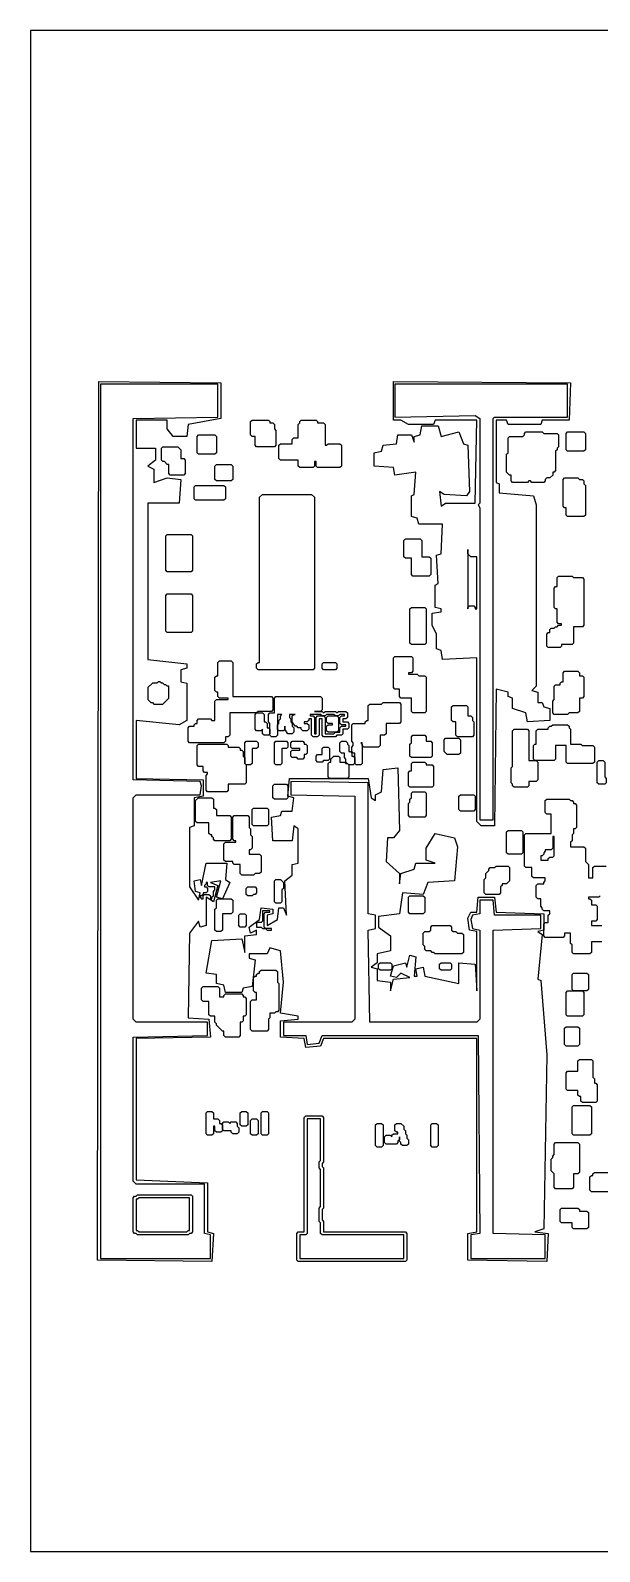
# Model space of a CAD drawing. Header units: metres. Extents: x 0 to 1023, y 1 to 1024.
# Drawn here: x 0 to 382, y 1 to 1024 of the extents above; entities that cross this region are included whole.
import ezdxf

# ---------------------------------------------------------------- set-up
doc = ezdxf.new("R2010")
doc.units = ezdxf.units.M
doc.layers.add('A-FURN', color=2, linetype='Continuous')
doc.layers.add('A-WALL', color=1, linetype='Continuous')

msp = doc.modelspace()

# ---------------------------------------------------------------- linework, layer by layer
at = {"layer": 'A-FURN'}
for points in [[(0, 1024), (0, 1), (1023, 1), (1023, 1024), (0, 1024)], [(46, 788), (128, 787), (128, 763), (106, 759), (105, 751), (96, 751), (92, 756), (92, 762), (71, 762), (71, 743), (84, 743), (84, 735), (79, 731), (83, 729), (83, 720), (92, 723), (101, 722), (100, 706), (79, 706), (79, 601), (105, 598), (105, 595), (101, 594), (101, 586), (105, 585), (105, 560), (100, 557), (71, 560), (71, 521), (116, 520), (116, 509), (110, 508), (110, 489), (107, 488), (107, 448), (113, 439), (114, 444), (111, 445), (110, 452), (114, 453), (115, 449), (118, 464), (132, 464), (131, 453), (134, 451), (129, 440), (125, 441), (128, 452), (121, 451), (126, 449), (123, 438), (118, 441), (118, 422), (114, 421), (113, 425), (107, 417), (106, 360), (120, 359), (121, 347), (71, 346), (71, 251), (119, 249), (119, 216), (123, 215), (122, 196), (45, 197), (46, 788)], [(244, 788), (363, 787), (362, 762), (344, 762), (343, 759), (321, 759), (320, 762), (313, 762), (313, 720), (315, 719), (315, 713), (338, 711), (340, 705), (340, 583), (337, 580), (341, 579), (341, 572), (344, 572), (345, 569), (349, 568), (349, 560), (334, 559), (333, 565), (324, 568), (324, 575), (321, 576), (321, 579), (313, 581), (312, 489), (303, 489), (300, 492), (300, 602), (277, 601), (276, 607), (273, 608), (273, 618), (270, 624), (270, 632), (276, 633), (276, 635), (272, 636), (272, 651), (274, 652), (273, 671), (276, 672), (277, 692), (261, 692), (260, 696), (256, 697), (256, 711), (258, 712), (259, 727), (245, 725), (244, 730), (231, 731), (231, 740), (236, 741), (237, 745), (246, 746), (247, 752), (256, 752), (258, 747), (258, 751), (262, 752), (263, 758), (274, 758), (276, 751), (288, 754), (291, 746), (294, 745), (295, 714), (293, 711), (278, 712), (275, 714), (276, 704), (279, 706), (299, 706), (300, 762), (272, 762), (271, 759), (254, 759), (249, 762), (244, 762), (244, 788)], [(148, 761), (149, 762), (160, 762), (161, 761), (161, 760), (163, 760), (164, 759), (164, 756), (165, 755), (165, 745), (164, 744), (152, 744), (151, 745), (151, 751), (149, 751), (148, 752), (148, 761)], [(167, 745), (168, 746), (176, 746), (176, 749), (177, 750), (180, 750), (180, 759), (181, 760), (181, 761), (182, 762), (192, 762), (193, 761), (193, 760), (197, 760), (198, 759), (198, 745), (199, 745), (200, 746), (208, 746), (209, 745), (209, 731), (208, 730), (193, 730), (192, 731), (192, 734), (191, 734), (191, 731), (190, 730), (181, 730), (180, 731), (180, 735), (168, 735), (167, 736), (167, 745)], [(112, 751), (113, 752), (124, 752), (125, 751), (125, 740), (124, 739), (113, 739), (112, 740), (112, 751)], [(322, 751), (331, 751), (332, 752), (332, 753), (333, 754), (344, 754), (345, 753), (354, 753), (355, 752), (355, 744), (354, 743), (354, 742), (353, 741), (353, 728), (352, 727), (351, 727), (351, 725), (349, 723), (347, 723), (346, 722), (346, 721), (345, 720), (337, 720), (336, 721), (335, 721), (334, 720), (324, 720), (323, 721), (323, 725), (322, 725), (320, 727), (320, 739), (321, 740), (321, 750), (322, 751)], [(360, 753), (361, 754), (372, 754), (373, 753), (373, 742), (372, 741), (361, 741), (360, 742), (360, 753)], [(89, 744), (99, 744), (101, 742), (101, 736), (103, 736), (104, 735), (104, 726), (103, 725), (94, 725), (93, 726), (93, 732), (92, 732), (90, 734), (89, 734), (88, 735), (88, 743), (89, 744)], [(124, 731), (125, 732), (135, 732), (136, 731), (136, 722), (135, 721), (125, 721), (124, 722), (124, 731)], [(110, 717), (111, 718), (130, 718), (131, 717), (131, 709), (130, 708), (111, 708), (110, 709), (110, 717)], [(359, 723), (368, 723), (369, 722), (371, 722), (372, 721), (372, 719), (373, 718), (373, 698), (372, 697), (361, 697), (360, 698), (360, 703), (359, 703), (358, 704), (358, 722), (359, 723)], [(156, 712), (189, 712), (191, 710), (191, 595), (190, 594), (153, 594), (152, 595), (152, 598), (153, 599), (154, 599), (154, 710), (156, 712)], [(92, 685), (108, 685), (109, 684), (109, 661), (108, 660), (92, 660), (91, 661), (91, 684), (92, 685)], [(252, 682), (262, 682), (263, 681), (263, 670), (268, 670), (269, 669), (269, 658), (268, 657), (257, 657), (256, 658), (256, 669), (252, 669), (251, 670), (251, 681), (252, 682)], [(294, 675), (294, 635), (294, 636), (295, 637), (298, 637), (299, 636), (299, 635), (300, 635), (300, 670), (296, 670), (294, 672), (294, 675)], [(371, 656), (372, 655), (372, 624), (371, 623), (365, 623), (365, 612), (364, 611), (357, 611), (357, 610), (356, 609), (348, 609), (347, 610), (347, 618), (348, 619), (349, 619), (349, 621), (350, 622), (352, 622), (353, 623), (354, 623), (355, 624), (357, 624), (357, 625), (355, 625), (354, 626), (354, 635), (353, 635), (352, 636), (352, 649), (353, 650), (354, 650), (354, 656), (355, 657), (364, 657), (365, 656), (371, 656)], [(92, 645), (108, 645), (109, 644), (109, 620), (108, 619), (92, 619), (91, 620), (91, 644), (92, 645)], [(256, 636), (265, 636), (266, 635), (266, 612), (265, 611), (256, 611), (255, 612), (255, 635), (256, 636)], [(163, 575), (163, 567), (162, 566), (153, 566), (152, 565), (134, 565), (134, 550), (133, 549), (131, 549), (131, 546), (130, 545), (107, 545), (106, 546), (106, 555), (107, 556), (110, 556), (110, 557), (111, 558), (112, 558), (112, 560), (113, 561), (121, 561), (122, 560), (124, 560), (124, 573), (125, 574), (133, 574), (133, 575), (127, 575), (126, 576), (126, 579), (125, 579), (124, 580), (124, 589), (125, 590), (126, 590), (126, 599), (127, 600), (135, 600), (136, 599), (136, 576), (162, 576), (163, 575)], [(196, 598), (197, 599), (205, 599), (206, 598), (206, 595), (205, 594), (197, 594), (196, 595), (196, 598)], [(245, 603), (256, 603), (257, 602), (257, 593), (256, 592), (254, 592), (254, 591), (260, 591), (261, 590), (265, 590), (266, 589), (266, 566), (265, 565), (257, 565), (256, 566), (256, 575), (249, 575), (248, 576), (248, 581), (245, 581), (244, 582), (244, 602), (245, 603)], [(93, 583), (92, 583), (91, 584), (90, 584), (89, 585), (88, 585), (87, 586), (86, 586), (85, 585), (82, 585), (79, 582), (79, 574), (81, 572), (82, 572), (83, 571), (89, 571), (93, 575), (93, 583)], [(359, 593), (368, 593), (369, 592), (369, 590), (371, 590), (372, 589), (372, 576), (371, 575), (369, 575), (369, 566), (368, 565), (362, 565), (361, 564), (352, 564), (351, 565), (351, 573), (352, 574), (352, 583), (353, 584), (356, 584), (356, 585), (357, 586), (358, 586), (358, 592), (359, 593)], [(160, 564), (161, 565), (164, 565), (164, 575), (165, 576), (195, 576), (196, 575), (196, 567), (195, 566), (191, 566), (196, 566), (197, 565), (198, 566), (205, 566), (206, 565), (207, 566), (212, 566), (213, 565), (213, 562), (212, 561), (210, 561), (210, 559), (213, 559), (214, 558), (214, 555), (213, 554), (210, 554), (210, 551), (209, 550), (206, 550), (205, 549), (197, 549), (196, 550), (196, 561), (194, 561), (194, 550), (193, 549), (190, 549), (189, 550), (189, 561), (187, 561), (187, 560), (186, 559), (184, 559), (184, 558), (186, 558), (187, 557), (187, 554), (186, 553), (183, 553), (182, 554), (182, 555), (180, 555), (179, 556), (178, 556), (176, 559), (176, 563), (177, 564), (178, 564), (174, 564), (174, 562), (175, 561), (175, 559), (176, 558), (176, 556), (177, 555), (177, 552), (176, 551), (173, 551), (171, 554), (171, 556), (171, 554), (170, 553), (167, 553), (166, 554), (166, 557), (167, 558), (167, 560), (168, 561), (168, 563), (169, 564), (166, 564), (166, 550), (165, 549), (162, 549), (161, 550), (161, 558), (160, 559), (160, 564)], [(152, 565), (156, 565), (157, 564), (157, 559), (158, 559), (159, 558), (159, 555), (160, 555), (161, 554), (161, 551), (160, 550), (157, 550), (156, 551), (156, 554), (155, 553), (152, 553), (151, 554), (151, 564), (152, 565)], [(248, 572), (249, 571), (249, 559), (248, 558), (239, 558), (239, 551), (238, 550), (235, 550), (235, 543), (234, 542), (224, 542), (223, 543), (223, 545), (222, 545), (223, 544), (223, 531), (222, 530), (219, 530), (218, 531), (218, 538), (217, 538), (216, 539), (216, 542), (217, 543), (217, 545), (216, 546), (216, 557), (217, 558), (225, 558), (225, 559), (226, 560), (227, 560), (227, 570), (228, 571), (236, 571), (237, 572), (248, 572)], [(284, 570), (293, 570), (294, 569), (294, 563), (296, 563), (297, 562), (297, 560), (298, 559), (298, 550), (297, 549), (287, 549), (286, 550), (286, 559), (284, 559), (283, 560), (283, 569), (284, 570)], [(325, 554), (334, 554), (335, 553), (335, 533), (340, 533), (341, 532), (341, 520), (340, 519), (335, 519), (335, 516), (334, 515), (325, 515), (324, 516), (324, 517), (323, 518), (323, 528), (324, 529), (324, 553), (325, 554)], [(340, 553), (341, 554), (348, 554), (348, 555), (349, 556), (350, 556), (351, 557), (361, 557), (362, 556), (362, 555), (363, 554), (363, 544), (370, 544), (371, 543), (378, 543), (379, 542), (379, 532), (378, 531), (361, 531), (360, 532), (360, 543), (353, 543), (353, 534), (352, 533), (339, 533), (338, 534), (338, 543), (339, 544), (340, 544), (340, 553)], [(112, 543), (113, 544), (132, 544), (133, 543), (133, 542), (140, 542), (141, 541), (141, 540), (142, 540), (143, 539), (143, 536), (144, 535), (144, 531), (145, 530), (145, 518), (144, 517), (133, 517), (133, 513), (132, 512), (119, 512), (118, 513), (118, 523), (119, 524), (119, 525), (117, 525), (116, 526), (116, 529), (113, 529), (112, 530), (112, 543)], [(152, 546), (153, 545), (153, 542), (152, 541), (149, 541), (149, 531), (148, 530), (145, 530), (144, 531), (144, 545), (145, 546), (152, 546)], [(172, 546), (173, 545), (173, 542), (172, 541), (169, 541), (169, 531), (168, 530), (165, 530), (164, 531), (164, 545), (165, 546), (172, 546)], [(176, 546), (183, 546), (184, 545), (184, 544), (185, 544), (186, 543), (186, 538), (185, 537), (184, 537), (184, 535), (183, 534), (180, 534), (179, 535), (176, 535), (175, 536), (175, 539), (176, 540), (181, 540), (181, 541), (176, 541), (175, 542), (175, 545), (176, 546)], [(209, 546), (212, 546), (213, 545), (213, 544), (214, 543), (214, 539), (215, 539), (216, 538), (216, 536), (217, 536), (218, 535), (218, 531), (217, 530), (214, 530), (212, 532), (212, 534), (211, 535), (211, 538), (209, 538), (208, 539), (208, 545), (209, 546)], [(256, 549), (257, 550), (265, 550), (266, 549), (266, 546), (269, 546), (270, 545), (270, 536), (269, 535), (256, 535), (255, 536), (255, 544), (256, 545), (256, 549)], [(278, 547), (279, 548), (288, 548), (289, 547), (289, 538), (288, 537), (280, 537), (278, 539), (278, 547)], [(200, 542), (201, 541), (201, 534), (200, 533), (197, 533), (196, 532), (193, 532), (192, 533), (192, 536), (193, 537), (196, 537), (196, 541), (197, 542), (200, 542)], [(204, 536), (207, 536), (208, 535), (208, 532), (211, 532), (212, 531), (213, 531), (214, 530), (214, 522), (213, 521), (201, 521), (200, 522), (200, 531), (201, 532), (202, 532), (202, 534), (204, 536)], [(257, 532), (265, 532), (266, 531), (266, 530), (270, 530), (271, 529), (271, 516), (270, 515), (255, 515), (254, 516), (254, 525), (255, 526), (256, 526), (256, 531), (257, 532)], [(382, 533), (385, 533), (386, 532), (386, 522), (387, 521), (387, 518), (386, 517), (382, 517), (381, 518), (381, 532), (382, 533)], [(174, 521), (227, 521), (229, 508), (232, 506), (232, 510), (236, 512), (237, 527), (247, 528), (248, 486), (244, 481), (240, 481), (239, 465), (248, 457), (248, 450), (249, 457), (258, 460), (259, 464), (272, 464), (266, 466), (266, 474), (272, 484), (285, 481), (287, 475), (285, 452), (267, 451), (264, 443), (250, 444), (248, 430), (234, 428), (234, 421), (242, 415), (242, 405), (233, 403), (233, 397), (229, 394), (233, 393), (233, 385), (242, 384), (242, 378), (244, 386), (255, 387), (249, 390), (246, 387), (242, 388), (244, 395), (252, 397), (253, 394), (255, 402), (259, 401), (258, 388), (260, 388), (259, 393), (264, 394), (265, 388), (288, 383), (288, 397), (299, 396), (300, 378), (300, 418), (295, 419), (294, 427), (296, 431), (300, 431), (301, 441), (312, 441), (313, 431), (345, 430), (345, 419), (341, 418), (344, 416), (341, 386), (343, 385), (347, 335), (345, 218), (339, 216), (348, 215), (347, 196), (294, 197), (294, 215), (300, 216), (300, 346), (197, 346), (195, 341), (185, 340), (184, 346), (168, 347), (168, 358), (180, 359), (180, 361), (168, 363), (170, 384), (168, 405), (161, 407), (159, 403), (147, 403), (147, 400), (151, 399), (149, 381), (143, 380), (142, 377), (131, 377), (130, 382), (125, 383), (125, 389), (118, 390), (122, 412), (142, 413), (144, 404), (144, 415), (152, 416), (152, 419), (148, 417), (147, 421), (154, 426), (155, 434), (163, 433), (163, 430), (159, 429), (159, 422), (166, 426), (167, 434), (170, 434), (172, 429), (171, 452), (176, 456), (176, 463), (180, 464), (180, 487), (177, 489), (176, 479), (163, 479), (162, 495), (168, 496), (169, 499), (176, 499), (177, 508), (173, 509), (174, 521)], [(163, 516), (164, 517), (172, 517), (173, 516), (173, 508), (172, 507), (164, 507), (163, 508), (163, 516)], [(257, 512), (265, 512), (266, 511), (266, 496), (265, 495), (255, 495), (254, 496), (254, 504), (255, 505), (255, 507), (256, 508), (256, 511), (257, 512)], [(113, 508), (122, 508), (123, 507), (123, 501), (124, 501), (125, 500), (125, 496), (134, 496), (135, 495), (135, 480), (134, 479), (124, 479), (123, 480), (123, 481), (122, 482), (122, 483), (121, 483), (120, 484), (120, 491), (112, 491), (111, 492), (111, 506), (113, 508)], [(288, 509), (289, 510), (298, 510), (299, 509), (299, 500), (298, 499), (289, 499), (288, 500), (288, 509)], [(384, 411), (377, 411), (377, 404), (376, 403), (365, 403), (364, 404), (364, 409), (363, 410), (363, 417), (359, 417), (359, 415), (358, 414), (346, 414), (345, 415), (345, 423), (346, 424), (348, 424), (348, 429), (349, 430), (349, 432), (345, 432), (344, 433), (344, 434), (343, 435), (343, 440), (341, 440), (340, 441), (340, 449), (341, 450), (345, 450), (345, 451), (346, 452), (346, 454), (338, 454), (337, 455), (337, 461), (333, 461), (332, 462), (332, 483), (333, 484), (350, 484), (350, 497), (347, 497), (346, 498), (346, 506), (347, 507)], [(347, 507), (362, 507), (363, 506), (364, 506), (365, 505), (365, 504), (366, 504), (367, 503), (367, 488), (366, 487), (365, 487), (365, 484), (364, 483), (364, 479), (363, 478), (363, 475), (372, 475), (373, 474), (373, 465), (375, 463), (375, 454), (378, 454), (378, 461), (379, 462), (387, 462)], [(137, 496), (146, 496), (147, 495), (147, 488), (148, 487), (148, 483), (149, 482), (149, 474), (148, 473), (147, 473), (147, 470), (154, 470), (155, 469), (155, 458), (154, 457), (151, 457), (150, 456), (142, 456), (141, 457), (141, 463), (137, 463), (136, 464), (136, 465), (131, 465), (130, 466), (130, 477), (131, 478), (138, 478), (138, 479), (137, 479), (136, 480), (136, 495), (137, 496)], [(149, 500), (150, 501), (159, 501), (160, 500), (160, 490), (159, 489), (150, 489), (149, 490), (149, 500)], [(321, 486), (330, 486), (331, 485), (331, 471), (330, 470), (321, 470), (320, 471), (320, 485), (321, 486)], [(352, 482), (351, 482), (351, 474), (350, 473), (346, 473), (346, 472), (345, 471), (345, 470), (344, 469), (343, 469), (343, 466), (348, 466), (348, 467), (349, 468), (351, 468), (352, 469), (352, 482)], [(321, 462), (322, 461), (322, 452), (320, 450), (317, 450), (317, 449), (316, 448), (316, 444), (315, 443), (306, 443), (305, 444), (305, 453), (306, 454), (306, 457), (308, 459), (308, 460), (309, 461), (312, 461), (313, 462), (321, 462)], [(165, 453), (168, 453), (170, 451), (170, 447), (169, 446), (169, 438), (168, 437), (165, 437), (164, 438), (164, 452), (165, 453)], [(135, 440), (136, 439), (136, 431), (135, 430), (129, 430), (129, 419), (128, 418), (125, 418), (124, 419), (124, 433), (125, 434), (125, 439), (126, 440), (135, 440)], [(145, 447), (146, 448), (151, 448), (152, 447), (152, 444), (151, 443), (150, 443), (149, 442), (146, 442), (145, 443), (145, 447)], [(254, 441), (255, 442), (264, 442), (265, 441), (265, 431), (264, 430), (255, 430), (254, 431), (254, 441)], [(383, 442), (382, 441), (375, 441), (375, 440), (376, 440), (377, 439), (377, 436), (380, 436), (381, 435), (381, 426), (380, 425), (377, 425), (377, 422), (384, 422)], [(141, 430), (144, 430), (145, 429), (145, 422), (144, 421), (141, 421), (140, 422), (140, 429), (141, 430)], [(264, 417), (265, 418), (268, 418), (269, 419), (269, 421), (270, 422), (282, 422), (283, 421), (283, 419), (284, 418), (286, 418), (287, 417), (290, 417), (291, 416), (291, 404), (290, 403), (272, 403), (271, 404), (270, 404), (269, 405), (266, 405), (265, 406), (265, 408), (264, 409), (264, 417)], [(165, 392), (166, 391), (166, 384), (167, 383), (167, 365), (166, 364), (165, 364), (164, 363), (161, 363), (161, 360), (160, 359), (160, 352), (159, 351), (149, 351), (148, 352), (148, 371), (149, 372), (152, 372), (152, 377), (151, 377), (150, 378), (150, 387), (151, 388), (152, 388), (152, 389), (153, 390), (154, 390), (154, 391), (155, 392), (165, 392)], [(234, 396), (235, 397), (242, 397), (243, 396), (243, 393), (242, 392), (235, 392), (234, 393), (234, 396)], [(275, 396), (276, 397), (282, 397), (283, 396), (283, 393), (282, 392), (276, 392), (275, 393), (275, 396)], [(364, 389), (365, 390), (374, 390), (375, 389), (375, 379), (374, 378), (365, 378), (364, 379), (364, 389)], [(116, 381), (126, 381), (127, 380), (127, 374), (130, 374), (130, 375), (131, 376), (142, 376), (143, 375), (143, 374), (144, 374), (145, 373), (145, 362), (144, 361), (143, 361), (143, 358), (142, 357), (141, 357), (141, 348), (140, 347), (131, 347), (130, 348), (130, 351), (129, 351), (125, 355), (125, 356), (124, 357), (124, 361), (121, 361), (120, 362), (120, 371), (116, 371), (115, 372), (115, 380), (116, 381)], [(361, 378), (371, 378), (372, 377), (372, 362), (371, 361), (361, 361), (360, 362), (360, 377), (361, 378)], [(360, 354), (368, 354), (369, 353), (369, 342), (368, 341), (360, 341), (359, 342), (359, 353), (360, 354)], [(369, 332), (377, 332), (378, 331), (378, 320), (379, 319), (379, 316), (380, 316), (381, 315), (381, 304), (380, 303), (371, 303), (370, 304), (370, 307), (369, 307), (368, 308), (368, 311), (361, 311), (360, 312), (360, 323), (361, 324), (368, 324), (368, 331), (369, 332)], [(119, 297), (122, 297), (123, 296), (123, 292), (126, 292), (127, 291), (127, 289), (128, 289), (129, 288), (129, 284), (128, 283), (125, 283), (124, 284), (124, 287), (123, 287), (123, 282), (122, 281), (119, 281), (118, 282), (118, 296), (119, 297)], [(142, 297), (145, 297), (146, 296), (146, 288), (145, 287), (142, 287), (141, 288), (141, 296), (142, 297)], [(156, 297), (159, 297), (160, 296), (160, 282), (159, 281), (156, 281), (155, 282), (155, 296), (156, 297)], [(365, 301), (376, 301), (377, 300), (377, 282), (376, 281), (365, 281), (364, 282), (364, 300), (365, 301)], [(129, 289), (130, 290), (133, 290), (134, 289), (135, 290), (138, 290), (139, 289), (139, 287), (140, 286), (140, 283), (139, 282), (136, 282), (135, 283), (135, 284), (130, 284), (129, 285), (129, 289)], [(149, 292), (152, 292), (153, 291), (153, 282), (152, 281), (149, 281), (148, 282), (148, 291), (149, 292)], [(185, 294), (196, 294), (197, 293), (197, 263), (196, 262), (196, 260), (197, 259), (197, 232), (196, 231), (196, 224), (197, 223), (197, 216), (252, 216), (253, 215), (253, 197), (252, 196), (180, 196), (179, 197), (179, 215), (180, 216), (184, 216), (184, 293), (185, 294)], [(233, 289), (236, 289), (237, 288), (237, 274), (236, 273), (233, 273), (232, 274), (232, 288), (233, 289)], [(246, 289), (249, 289), (251, 287), (251, 285), (252, 284), (252, 282), (253, 281), (253, 279), (254, 278), (254, 275), (253, 274), (250, 274), (249, 275), (249, 276), (248, 277), (248, 280), (248, 278), (247, 277), (247, 276), (246, 275), (239, 275), (238, 276), (238, 280), (239, 281), (242, 281), (243, 280), (243, 281), (244, 282), (247, 282), (247, 283), (246, 283), (245, 284), (245, 288), (246, 289)], [(270, 289), (273, 289), (274, 288), (274, 274), (273, 273), (270, 273), (269, 274), (269, 288), (270, 289)], [(353, 276), (368, 276), (369, 275), (369, 256), (368, 255), (365, 255), (365, 246), (364, 245), (353, 245), (352, 246), (352, 255), (350, 257), (350, 265), (351, 266), (351, 267), (352, 268), (352, 275), (353, 276)], [(376, 253), (377, 254), (378, 254), (378, 255), (379, 256), (390, 256), (391, 255), (391, 246), (390, 245), (389, 245), (389, 244), (388, 243), (377, 243), (376, 244), (376, 253)], [(71, 238), (71, 217), (72, 217), (73, 216), (105, 216), (106, 217), (107, 217), (107, 239), (73, 239), (72, 238), (71, 238)], [(356, 231), (357, 232), (368, 232), (369, 231), (369, 230), (374, 230), (375, 229), (375, 219), (374, 218), (365, 218), (364, 219), (364, 222), (357, 222), (356, 223), (356, 231)]]:
    msp.add_lwpolyline(points, dxfattribs=at)
at = {"layer": 'A-WALL'}
for points in [[(47, 786), (47, 198), (121, 198), (121, 214), (117, 215), (117, 248), (71, 248), (69, 250), (69, 347), (119, 348), (119, 357), (71, 357), (69, 359), (69, 508), (71, 510), (114, 510), (115, 516), (114, 519), (69, 520), (69, 763), (126, 764), (126, 786), (47, 786)], [(245, 786), (245, 764), (299, 765), (302, 763), (302, 706), (301, 705), (302, 703), (302, 493), (311, 493), (311, 763), (312, 764), (361, 764), (361, 786), (245, 786)], [(188, 564), (188, 563), (190, 563), (191, 562), (191, 551), (192, 551), (192, 562), (193, 563), (197, 563), (198, 562), (198, 551), (204, 551), (205, 552), (208, 552), (208, 555), (209, 556), (212, 556), (212, 557), (209, 557), (208, 558), (208, 562), (209, 563), (211, 563), (211, 564), (208, 564), (207, 563), (205, 563), (204, 564), (199, 564), (198, 563), (196, 563), (195, 564), (188, 564)], [(200, 563), (206, 563), (207, 562), (207, 553), (206, 552), (200, 552), (199, 553), (199, 556), (200, 557), (203, 557), (203, 558), (200, 558), (199, 559), (199, 562), (200, 563)], [(175, 519), (175, 510), (218, 509), (218, 359), (216, 357), (170, 357), (170, 348), (185, 348), (186, 342), (194, 343), (196, 348), (301, 348), (302, 215), (296, 214), (296, 198), (346, 198), (346, 214), (311, 215), (311, 419), (343, 420), (343, 429), (312, 429), (311, 439), (302, 439), (302, 430), (297, 429), (296, 426), (297, 420), (302, 419), (302, 359), (300, 357), (228, 357), (227, 419), (232, 420), (232, 429), (227, 430), (227, 518), (175, 519)], [(118, 451), (118, 450), (117, 449), (117, 448), (118, 448), (119, 447), (119, 445), (118, 444), (116, 444), (116, 443), (115, 442), (114, 442), (114, 441), (115, 440), (116, 440), (116, 442), (117, 443), (120, 443), (121, 442), (121, 440), (122, 440), (122, 441), (123, 442), (123, 445), (124, 446), (124, 448), (120, 448), (119, 449), (119, 451), (118, 451)], [(156, 432), (156, 425), (155, 424), (152, 424), (152, 421), (155, 421), (156, 420), (158, 420), (159, 419), (162, 419), (162, 420), (158, 420), (157, 421), (157, 430), (158, 431), (161, 431), (161, 432), (156, 432)], [(186, 292), (186, 215), (185, 214), (181, 214), (181, 198), (251, 198), (251, 214), (196, 214), (195, 215), (195, 222), (194, 223), (194, 232), (195, 233), (195, 258), (194, 259), (194, 263), (195, 264), (195, 292), (186, 292)], [(69, 239), (70, 240), (71, 240), (72, 241), (108, 241), (109, 240), (109, 216), (108, 215), (107, 215), (106, 214), (72, 214), (71, 215), (70, 215), (69, 216), (69, 239)]]:
    msp.add_lwpolyline(points, dxfattribs=at)

doc.saveas('drawing.dxf')
